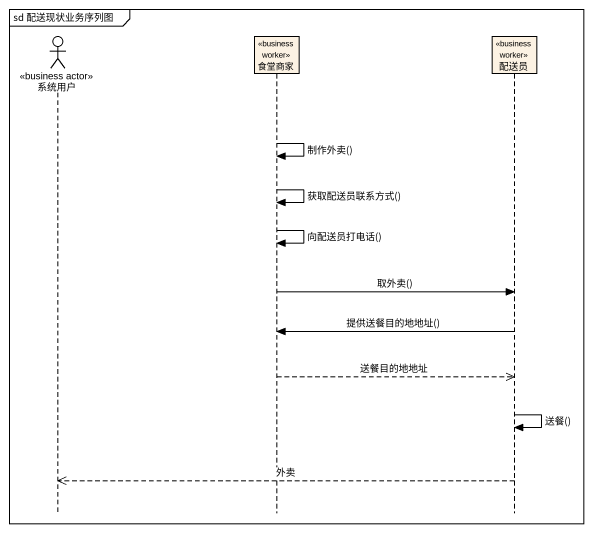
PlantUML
@startuml
mainframe sd 配送现状业务序列图
hide footbox
actor 系统用户 <<business actor>>
participant 食堂商家 <<business worker>>
participant 配送员 <<business worker>>

食堂商家 -> 食堂商家 : 制作外卖()
食堂商家 -> 食堂商家 : 获取配送员联系方式()
食堂商家 -> 食堂商家 : 向配送员打电话()
食堂商家 -> 配送员 : 取外卖()
配送员 -> 食堂商家 : 提供送餐目的地地址()
食堂商家 -->> 配送员 : 送餐目的地地址
配送员 -> 配送员 : 送餐()
配送员 -->> 系统用户 : 外卖
@enduml
